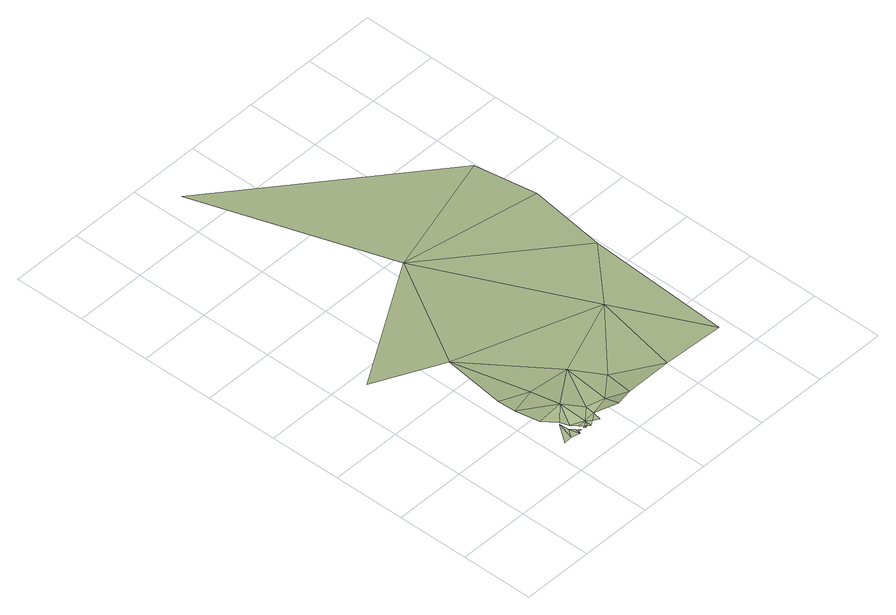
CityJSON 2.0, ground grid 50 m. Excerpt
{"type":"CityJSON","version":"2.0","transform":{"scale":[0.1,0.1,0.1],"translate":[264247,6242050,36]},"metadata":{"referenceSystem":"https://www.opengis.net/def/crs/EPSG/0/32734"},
"CityObjects":{
"terrain1":{"type":"TINRelief","geometry":[{"type":"CompositeSurface","lod":"1","boundaries":[[[0,1,2]],[[2,1,3]],[[1,4,3]],[[4,5,3]],[[6,7,8]],[[9,5,4]],[[6,8,10]],[[9,11,12]],[[7,13,14]],[[10,15,6]],[[16,17,15]],[[18,19,20]],[[18,20,21]],[[22,18,21]],[[17,16,18]],[[13,7,6]],[[17,6,15]],[[18,22,17]],[[17,22,23]],[[23,24,17]],[[25,14,13]],[[26,17,24]],[[17,27,6]],[[24,28,26]],[[26,27,17]],[[27,26,29]],[[6,30,13]],[[26,31,29]],[[6,27,30]],[[13,30,25]],[[31,32,29]],[[30,27,29]],[[33,34,25]],[[32,35,29]],[[29,35,30]],[[32,36,35]],[[37,25,30]],[[35,37,30]],[[25,37,33]],[[35,36,37]],[[37,36,38]],[[39,33,37]],[[39,37,38]],[[40,41,33]],[[39,42,33]],[[33,42,40]]]}]}
},
"vertices":[
[391,29,280],[456,44,267],[459,137,309],[494,96,274],[530,40,251],[531,77,260],[600,260,299],[378,408,304],[394,229,323],[549,67,251],[485,159,294],[560,53,251],[558,62,251],[581,473,271],[379,541,293],[531,124,260],[576,89,250],[633,96,244],[600,69,245],[586,63,245],[595,54,245],[602,53,245],[612,59,245],[630,44,243],[667,68,243],[479,1014,241],[721,106,240],[726,173,242],[703,42,245],[846,132,251],[898,476,230],[829,6,307],[970,52,272],[1012,1862,121],[2,1225,258],[1028,280,222],[1325,84,235],[1490,729,175],[1762,75,220],[1893,1148,124],[1963,2176,39],[658,3274,4],[2003,1719,80]
]}
